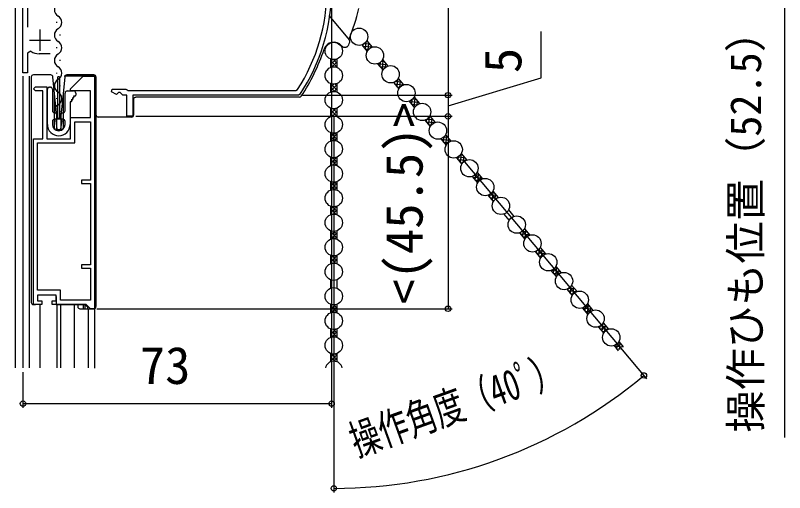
# Model space of a CAD drawing. Units: millimetres, scale not verified. Extents: x -525 to 525, y -783 to 778.
# Drawn here: x -78.4 to 103.6, y -73.2 to 39.6 of the extents above; entities that cross this region are included whole.
import ezdxf
from ezdxf.enums import TextEntityAlignment as Align

# ---------------------------------------------------------------- set-up
doc = ezdxf.new("R2010")
doc.units = ezdxf.units.MM
doc.header["$LTSCALE"] = 4
for name, color, linetype in [('0-3_YKK_11', 7, 'Continuous'), ('0-5_YKK_12', 2, 'Continuous'), ('0-6_YKK_13', 4, 'Continuous'), ('0-8_YKK_D', 6, 'Continuous')]:
    doc.layers.add(name, color=color, linetype=linetype)
doc.styles.add('ＭＳ ゴシック', font='')
doc.styles.get('ＭＳ ゴシック').set_extended_font_data('MS Gothic')

msp = doc.modelspace()

# ---------------------------------------------------------------- linework, layer by layer
at = {"layer": '0-3_YKK_11'}
for p, q in [((-72.575, 36.273), (-72.575, 31.273)), ((-75.075, 33.773), (-70.075, 33.773)), ((-70.175, 30.573), (-72.785, 30.573))]:
    msp.add_line(p, q, dxfattribs=at)
for points in [[(-74.701, 31.145), (-75.475, 30.726), (-75.475, 26.073), (-76.575, 26.073), (-76.575, 76.573), (-73.03, 76.573), (-71.875, 78.573), (-71.875, 89.973), (-73.994, 89.973), (-74.475, 84.473), (-75.275, 84.473), (-75.275, 90.873), (-59.575, 90.873), (-59.575, 92.773), (-10.742, 92.773)], [(-70.775, 83.975), (-70.775, 78.279), (-72.395, 75.473), (-75.475, 75.473), (-75.475, 36.821)], [(-11.009, 20.998), (-11.427, 20.773), (-50.575, 20.773), (-50.575, 15.773), (-51.975, 15.773), (-51.975, 20.773), (-52.975, 20.773), (-53.575, 21.373), (-53.975, 21.373), (-54.42, 20.928), (-55.628, 21.558), (-55.477, 22.173), (-52.225, 22.173), (-51.965, 22.023), (-51.705, 21.873), (-12.024, 21.873), (-11.603, 22.104)]]:
    msp.add_lwpolyline(points, dxfattribs=at)
for points in [[(-59.606, 25.273), (-59.606, -29.727), (-60.606, -29.727), (-61.606, -28.727), (-69.706, -28.727), (-69.706, -27.827), (-68.706, -27.827), (-68.706, -26.527), (-73.106, -26.527), (-73.106, -27.827), (-72.106, -27.827), (-72.106, -28.727), (-74.106, -28.727), (-74.106, 10.473), (-71.906, 10.473), (-71.906, 21.773), (-73.606, 21.773), (-74.106, 22.273), (-73.606, 22.773), (-70.906, 22.773), (-70.906, 10.473), (-65.306, 10.473), (-65.306, 15.473), (-60.606, 15.473), (-60.606, 21.773), (-65.306, 21.773), (-65.306, 22.273), (-62.306, 25.273)], [(-73.106, -25.327), (-73.106, 9.473), (-64.306, 9.473), (-64.306, 14.473), (-60.606, 14.473), (-60.606, 0.673), (-62.706, 0.673), (-62.706, -0.127), (-60.606, -0.127), (-60.606, -19.327), (-62.706, -19.327), (-62.706, -20.127), (-60.606, -20.127), (-60.606, -27.727), (-67.706, -27.727), (-67.706, -25.327)]]:
    msp.add_lwpolyline(points, close=True, dxfattribs=at)
for centre, radius, start, end in [((-48.575, 45.773), 43.9, 327.37281, 0), ((-48.575, 45.773), 45, 326.59444, 360), ((-72.785, 34.073), 3.5, 236.80433, 270.00001)]:
    msp.add_arc(centre, radius, start, end, dxfattribs=at)
at = {"layer": '0-5_YKK_12'}
for p, q in [((-78.375, -43.721), (-78.375, 73.273)), ((-68.653, 38.087), (-68.653, 37.887)), ((-67.893, 35.087), (-67.893, 34.887)), ((-68.653, 32.087), (-68.653, 31.887)), ((-67.893, 29.087), (-67.893, 28.887)), ((-68.653, 26.087), (-68.653, 25.887)), ((-76.575, 25.273), (-76.575, -43.721)), ((-75.075, -43.721), (-75.075, 25.273)), ((-59.579, -43.751), (-59.58, 25.234)), ((-67.893, 23.087), (-67.893, 22.887)), ((-68.653, 20.087), (-68.653, 19.887)), ((-67.893, 17.087), (-67.893, 16.887)), ((-72.475, -43.721), (-72.475, -28.727)), ((-68.525, -43.721), (-68.525, -28.727)), ((-67.625, -43.721), (-67.625, -28.727)), ((-64.375, -43.721), (-64.375, -28.727)), ((-61.075, -43.721), (-61.075, -29.727))]:
    msp.add_line(p, q, dxfattribs=at)
for centre, start, end in [((-67.435, 40.987), 119.20254, 240.79746), ((-69.111, 37.987), 299.20254, 60.79746), ((-67.435, 34.987), 119.20254, 240.79746), ((-69.111, 31.987), 299.20254, 60.79746), ((-67.435, 28.987), 119.20254, 240.79746), ((-69.111, 25.987), 299.20254, 60.79746), ((-67.435, 22.987), 119.20254, 240.79746), ((-69.111, 19.987), 299.20254, 60.79746), ((-67.435, 16.987), 119.20254, 193.92959)]:
    msp.add_arc(centre, 1.718, start, end, dxfattribs=at)
at = {"layer": '0-6_YKK_13'}
for p, q in [((-4.229, 39.589), (0.641, 33.785)), ((0.538, 33.908), (0.57, 33.993)), ((3.856, 32.329), (3.896, 32.787)), ((4.189, 32.977), (5.356, 32.875)), ((4.433, 31.641), (4.586, 33.385)), ((4.706, 33.569), (4.779, 33.563)), ((4.733, 33.617), (6.009, 32.097)), ((5.052, 31.424), (5.195, 33.066)), ((3.584, 32.653), (4.86, 31.133)), ((3.82, 32.372), (5.933, 32.187)), ((4.397, 31.684), (5.22, 31.612)), ((5.738, 31.984), (5.773, 32.379)), ((-3.801, 29.315), (-3.801, 27.331)), ((-3.801, 27.995), (-2.564, 29.232)), ((-3.801, 28.893), (-3.476, 29.218)), ((-3.13, 29.175), (-2.301, 28.347)), ((-2.353, 29.296), (-2.301, 29.245)), ((-2.301, 29.315), (-2.301, 27.331)), ((8.461, 29.174), (9.737, 27.654)), ((-3.801, 28.949), (-2.301, 27.449)), ((-3.801, 28.051), (-3.218, 27.467)), ((-3.467, 27.431), (-2.301, 28.597)), ((-2.581, 27.419), (-2.301, 27.699)), ((7.312, 28.21), (8.588, 26.69)), ((7.319, 28.201), (7.32, 28.213)), ((7.384, 28.235), (9.397, 28.059)), ((7.861, 27.556), (9.277, 27.432)), ((7.897, 27.514), (7.991, 28.594)), ((8.201, 28.801), (8.82, 28.747)), ((8.474, 26.826), (8.659, 28.939)), ((9.157, 27.349), (9.236, 28.251)), ((-74.006, 25.573), (-74.106, 25.573)), ((-71.406, 25.573), (-74.006, 25.573)), ((-70.479, 25.573), (-71.406, 25.573)), ((-69.992, 25.573), (-70.479, 25.573)), ((-65.795, 25.573), (-66.22, 25.573)), ((-62.073, 25.573), (-65.795, 25.573)), ((-62.006, 25.573), (-62.073, 25.573)), ((-62.073, 25.569), (-62.073, 25.573)), ((-59.807, 25.573), (-62.006, 25.573)), ((8.438, 26.868), (8.683, 26.847)), ((-74.606, 25.073), (-74.606, -28.227)), ((-69.106, 21.085), (-69.495, 25.121)), ((-68.306, 15.073), (-68.306, 25.073)), ((-67.906, 25.073), (-68.306, 25.073)), ((-67.906, 25.073), (-67.906, 15.073)), ((-66.717, 25.121), (-67.106, 21.085)), ((-60.575, 25.273), (-66.875, 25.273)), ((-59.775, 25.273), (-60.575, 25.273)), ((-59.306, 25.073), (-59.306, -29.227)), ((-59.275, 16.073), (-59.275, 24.773)), ((11.041, 23.767), (12.316, 22.247)), ((11.36, 23.386), (11.408, 23.932)), ((11.582, 24.044), (12.86, 23.932)), ((11.937, 22.698), (12.102, 24.585)), ((12.133, 24.633), (12.283, 24.62)), ((12.19, 24.731), (13.465, 23.211)), ((12.567, 22.609), (12.699, 24.123)), ((-70.806, 13.873), (-70.806, 22.173)), ((-70.306, 22.673), (-70.106, 22.673)), ((-69.606, 22.173), (-69.606, 17.073)), ((-3.801, 23.515), (-3.801, 21.531)), ((-3.801, 23.505), (-3.794, 23.512)), ((-3.801, 22.607), (-3.035, 23.373)), ((-3.801, 21.709), (-2.301, 23.209)), ((-3.801, 22.662), (-2.797, 21.657)), ((-3.73, 23.489), (-2.301, 22.06)), ((-2.942, 21.67), (-2.301, 22.311)), ((-2.74, 23.397), (-2.301, 22.958)), ((-2.301, 23.515), (-2.301, 21.531)), ((11.324, 23.429), (13.438, 23.244)), ((11.901, 22.741), (12.629, 22.677)), ((13.25, 23.125), (13.277, 23.435)), ((-69.106, 12.973), (-69.106, 21.085)), ((-67.106, 21.085), (-67.606, 15.893)), ((-67.106, 21.085), (-67.106, 12.973)), ((-66.606, 17.073), (-66.606, 21.273)), ((-66.106, 21.773), (-64.606, 21.773)), ((-64.886, 20.123), (-64.799, 19.973)), ((-64.712, 20.123), (-64.886, 20.123)), ((-64.626, 20.573), (-64.539, 20.423)), ((-64.306, 20.573), (-64.626, 20.573)), ((-64.106, 21.273), (-64.106, 20.773)), ((-11.173, 20.3), (-49.903, 20.3)), ((-3.801, 21.764), (-3.628, 21.591)), ((15.918, 20.288), (17.193, 18.768)), ((-65.406, 19.222), (-65.406, 13.873)), ((-65.232, 19.222), (-65.406, 19.222)), ((-65.146, 19.673), (-65.059, 19.522)), ((-64.972, 19.673), (-65.146, 19.673)), ((-50.402, 19.802), (-50.402, 16.073)), ((14.769, 19.324), (16.044, 17.804)), ((14.788, 19.301), (16.901, 19.116)), ((14.824, 19.258), (14.831, 19.346)), ((15.365, 18.613), (16.664, 18.5)), ((15.401, 18.57), (15.505, 19.759)), ((15.614, 19.866), (16.324, 19.804)), ((15.978, 17.883), (16.163, 19.996)), ((16.67, 18.504), (16.74, 19.308)), ((-69.106, 16.573), (-68.756, 16.573)), ((-67.456, 16.573), (-67.106, 16.573)), ((-3.801, 17.715), (-3.801, 15.731)), ((-3.801, 16.32), (-2.462, 17.66)), ((-3.801, 17.218), (-3.414, 17.606)), ((-3.801, 17.274), (-2.301, 15.774)), ((-3.376, 15.847), (-2.301, 16.922)), ((-3.209, 17.579), (-2.301, 16.672)), ((-2.408, 17.677), (-2.301, 17.57)), ((-2.301, 17.715), (-2.301, 15.731)), ((15.942, 17.925), (16.107, 17.911)), ((-69.606, 14.573), (-69.606, 13.873)), ((-68.756, 15.073), (-69.106, 15.073)), ((-68.808, 14.731), (-68.541, 12.831)), ((-68.606, 15.893), (-68.582, 15.645)), ((-68.556, 16.373), (-68.556, 15.273)), ((-67.701, 15.073), (-68.511, 15.073)), ((-68.284, 15.373), (-67.929, 15.373)), ((-67.404, 14.731), (-67.671, 12.831)), ((-67.656, 15.273), (-67.656, 16.373)), ((-67.63, 15.645), (-67.606, 15.893)), ((-67.606, 15.893), (-67.606, 12.473)), ((-67.106, 15.073), (-67.456, 15.073)), ((-66.606, 13.873), (-66.606, 14.573)), ((-52.754, 15.573), (-58.775, 15.573)), ((-52.671, 15.573), (-52.754, 15.573)), ((-50.902, 15.573), (-52.671, 15.573)), ((-3.801, 16.376), (-3.285, 15.86)), ((-2.522, 15.804), (-2.301, 16.024)), ((18.497, 14.881), (19.772, 13.361)), ((18.864, 14.443), (18.92, 15.079)), ((18.97, 15.111), (20.364, 14.989)), ((19.441, 13.755), (19.62, 15.799)), ((19.557, 15.697), (19.787, 15.677)), ((19.646, 15.845), (20.921, 14.325)), ((20.082, 13.788), (20.204, 15.18)), ((18.828, 14.486), (20.871, 14.307)), ((19.406, 13.798), (20.04, 13.742)), ((20.761, 14.263), (20.781, 14.492)), ((-67.606, 12.473), (-68.606, 12.473)), ((-67.968, 12.573), (-68.244, 12.573)), ((-3.801, 11.915), (-3.801, 9.931)), ((-3.801, 11.83), (-3.739, 11.892)), ((-3.801, 11.886), (-2.301, 10.386)), ((-3.801, 10.932), (-2.958, 11.775)), ((-3.801, 10.034), (-2.301, 11.534)), ((-3.801, 10.988), (-2.88, 10.066)), ((-2.806, 11.788), (-2.301, 11.284)), ((-2.301, 11.915), (-2.301, 9.931)), ((22.905, 9.627), (23.019, 10.927)), ((23.023, 10.932), (23.828, 10.861)), ((23.374, 11.402), (24.65, 9.882)), ((23.482, 8.94), (23.667, 11.053)), ((-3.801, 10.09), (-3.685, 9.973)), ((-2.872, 10.066), (-2.301, 10.636)), ((22.225, 10.438), (23.501, 8.918)), ((22.292, 10.358), (24.405, 10.173)), ((22.328, 10.315), (22.342, 10.481)), ((22.869, 9.67), (24.056, 9.566)), ((24.182, 9.656), (24.244, 10.365)), ((23.446, 8.982), (23.533, 8.975)), ((-3.801, 6.115), (-3.801, 4.131)), ((-3.801, 4.646), (-2.351, 6.097)), ((-3.801, 5.544), (-3.35, 5.995)), ((-3.801, 5.6), (-2.352, 4.15)), ((-3.291, 5.987), (-2.301, 4.998)), ((-2.465, 6.059), (-2.301, 5.896)), ((-2.301, 6.115), (-2.301, 4.131)), ((25.953, 5.995), (27.229, 4.475)), ((26.332, 5.543), (28.218, 5.378)), ((26.353, 6.178), (27.868, 6.046)), ((26.368, 5.5), (26.432, 6.228)), ((26.946, 4.812), (27.13, 6.925)), ((26.98, 6.761), (27.291, 6.734)), ((27.102, 6.959), (28.378, 5.439)), ((27.596, 4.96), (27.708, 6.237)), ((28.272, 5.4), (28.285, 5.549)), ((-3.801, 4.702), (-3.351, 4.251)), ((-3.29, 4.259), (-2.301, 5.248)), ((-2.464, 4.187), (-2.301, 4.35)), ((26.91, 4.855), (27.454, 4.807)), ((30.409, 0.684), (30.533, 2.101)), ((30.429, 1.997), (31.332, 1.918)), ((30.831, 2.516), (32.106, 0.996)), ((30.995, 0.099), (31.171, 2.11)), ((-3.801, 0.315), (-3.801, -1.669)), ((-3.801, 0.156), (-3.684, 0.273)), ((-3.801, 0.212), (-2.301, -1.288)), ((-3.801, -0.742), (-2.879, 0.181)), ((-2.873, 0.181), (-2.301, -0.39)), ((-2.301, 0.315), (-2.301, -1.669)), ((29.681, 1.551), (30.957, 0.031)), ((29.796, 1.415), (31.909, 1.23)), ((29.832, 1.372), (29.853, 1.618)), ((30.373, 0.727), (31.452, 0.633)), ((30.95, 0.039), (30.961, 0.038)), ((31.694, 0.805), (31.748, 1.422)), ((-3.801, -1.64), (-2.301, -0.14)), ((-3.801, -0.686), (-2.959, -1.529)), ((-3.801, -1.584), (-3.74, -1.646)), ((-2.805, -1.542), (-2.301, -1.038)), ((33.41, -2.892), (34.685, -4.412)), ((33.728, -2.754), (35.373, -2.897)), ((33.837, -3.4), (35.578, -3.553)), ((33.872, -3.443), (33.945, -2.62)), ((34.4, -2.175), (34.795, -2.209)), ((34.45, -4.131), (34.635, -2.018)), ((34.559, -1.927), (35.834, -3.447)), ((35.11, -3.872), (35.212, -2.706)), ((35.783, -3.465), (35.789, -3.394)), ((34.414, -4.088), (34.871, -4.128)), ((-3.801, -5.485), (-3.801, -7.469)), ((-3.801, -7.028), (-2.301, -5.528)), ((-3.801, -6.13), (-3.284, -5.613)), ((-3.801, -6.074), (-2.463, -7.413)), ((-3.801, -6.972), (-3.415, -7.359)), ((-3.377, -5.601), (-2.301, -6.676)), ((-3.208, -7.333), (-2.301, -6.426)), ((-2.523, -5.557), (-2.301, -5.778)), ((-2.301, -5.485), (-2.301, -7.469)), ((38.287, -6.37), (39.562, -7.89)), ((-2.407, -7.43), (-2.301, -7.324)), ((37.138, -7.335), (38.413, -8.855)), ((42.015, -10.813), (43.29, -12.334)), ((-3.801, -11.285), (-3.801, -13.269)), ((-3.801, -11.518), (-3.627, -11.344)), ((-3.801, -12.416), (-2.796, -11.411)), ((-3.801, -11.463), (-2.301, -12.963)), ((-3.801, -12.361), (-3.035, -13.127)), ((-3.729, -13.242), (-2.301, -11.814)), ((-2.942, -11.424), (-2.301, -12.065)), ((-2.739, -13.151), (-2.301, -12.712)), ((-2.301, -11.285), (-2.301, -13.269)), ((40.866, -11.778), (42.141, -13.298)), ((41.028, -11.971), (43.141, -12.156)), ((41.064, -12.014), (41.093, -11.686)), ((41.56, -11.38), (42.564, -11.468)), ((41.605, -12.659), (42.581, -12.744)), ((41.641, -12.702), (41.776, -11.162)), ((42.241, -13.133), (42.403, -11.276)), ((42.935, -12.492), (42.981, -11.964)), ((-3.801, -13.259), (-3.794, -13.266)), ((44.594, -16.221), (45.87, -17.741)), ((44.866, -16.545), (44.906, -16.087)), ((45.199, -15.897), (46.366, -15.999)), ((45.443, -17.233), (45.596, -15.489)), ((45.716, -15.305), (45.789, -15.311)), ((45.743, -15.257), (47.019, -16.777)), ((46.062, -17.45), (46.205, -15.807)), ((-3.801, -17.085), (-3.801, -19.069)), ((-3.801, -18.703), (-2.301, -17.203)), ((-3.801, -17.805), (-3.217, -17.22)), ((-3.801, -17.749), (-2.565, -18.985)), ((-3.468, -17.184), (-2.301, -18.351)), ((-3.129, -18.928), (-2.301, -18.101)), ((-2.582, -17.172), (-2.301, -17.453)), ((-2.301, -17.085), (-2.301, -19.069)), ((44.83, -16.502), (46.943, -16.687)), ((45.407, -17.19), (46.23, -17.262)), ((46.748, -16.889), (46.782, -16.495)), ((-3.801, -18.647), (-3.477, -18.971)), ((-2.352, -19.05), (-2.301, -18.999)), ((49.471, -19.7), (50.747, -21.22)), ((49.484, -22.048), (49.669, -19.935)), ((48.322, -20.664), (49.598, -22.184)), ((48.329, -20.672), (48.33, -20.661)), ((48.394, -20.638), (50.407, -20.814)), ((48.871, -21.317), (50.286, -21.441)), ((48.907, -21.36), (49.001, -20.28)), ((49.211, -20.072), (49.829, -20.126)), ((50.167, -21.524), (50.246, -20.623)), ((-3.801, -22.885), (-3.801, -24.869)), ((-2.301, -22.885), (-2.301, -24.869)), ((49.448, -22.005), (49.693, -22.027)), ((52.05, -25.107), (53.326, -26.627)), ((52.334, -25.445), (54.447, -25.63)), ((52.37, -25.488), (52.418, -24.942)), ((52.592, -24.83), (53.87, -24.942)), ((52.947, -26.176), (53.112, -24.288)), ((53.143, -24.241), (53.293, -24.254)), ((53.2, -24.143), (54.475, -25.663)), ((53.577, -26.265), (53.709, -24.75)), ((54.259, -25.749), (54.287, -25.438)), ((-73.008, -26.517), (-73.006, -26.527)), ((52.911, -26.133), (53.639, -26.196)), ((-74.106, -28.727), (-74.001, -28.727)), ((-74.001, -28.727), (-73.743, -28.727)), ((-73.743, -28.727), (-73.606, -28.727)), ((-68.206, -28.727), (-61.807, -28.727)), ((-63.606, -28.727), (-63.606, -29.227)), ((-62.331, -28.727), (-62.331, -29.727)), ((-61.912, -28.727), (-61.727, -28.911)), ((-61.832, -29.727), (-61.832, -28.807)), ((-61.306, -29.227), (-61.807, -28.727)), ((-3.801, -28.685), (-3.801, -30.669)), ((-3.801, -28.993), (-3.569, -28.76)), ((-3.801, -29.891), (-2.708, -28.798)), ((-3.801, -28.937), (-2.301, -30.437)), ((-3.014, -28.826), (-2.301, -29.539)), ((-2.301, -28.685), (-2.301, -30.669)), ((56.623, -29.007), (57.334, -29.069)), ((56.928, -28.586), (58.203, -30.106)), ((56.988, -30.991), (57.173, -28.878)), ((-63.106, -29.727), (-62.331, -29.727)), ((-62.331, -29.727), (-61.832, -29.727)), ((-61.832, -29.727), (-61.306, -29.727)), ((-61.427, -29.225), (-61.427, -29.227)), ((-61.427, -29.227), (-61.306, -29.227)), ((-3.801, -29.835), (-3.109, -30.527)), ((-3.62, -30.607), (-2.301, -29.289)), ((-2.676, -30.561), (-2.301, -30.187)), ((55.779, -29.55), (57.054, -31.07)), ((55.798, -29.572), (57.911, -29.757)), ((55.833, -29.615), (55.841, -29.528)), ((56.375, -30.26), (57.674, -30.374)), ((56.411, -30.303), (56.515, -29.115)), ((57.68, -30.37), (57.75, -29.566)), ((56.952, -30.948), (57.117, -30.963)), ((-3.801, -34.485), (-3.801, -36.469)), ((-3.801, -35.805), (-2.564, -34.568)), ((-2.353, -34.504), (-2.301, -34.555)), ((-2.301, -34.485), (-2.301, -36.469)), ((59.507, -33.993), (60.782, -35.513)), ((59.838, -34.388), (61.88, -34.567)), ((59.874, -34.431), (59.93, -33.795)), ((59.98, -33.763), (61.374, -33.885)), ((60.451, -35.119), (60.63, -33.075)), ((60.567, -33.177), (60.797, -33.197)), ((60.656, -33.029), (61.931, -34.549)), ((61.092, -35.086), (61.213, -33.693)), ((61.771, -34.61), (61.791, -34.381)), ((-3.801, -34.907), (-3.476, -34.582)), ((-3.801, -34.851), (-2.301, -36.351)), ((-3.801, -35.749), (-3.218, -36.333)), ((-3.467, -36.369), (-2.301, -35.203)), ((-3.13, -34.625), (-2.301, -35.453)), ((-2.581, -36.381), (-2.301, -36.101)), ((60.415, -35.076), (61.05, -35.131)), ((63.915, -39.246), (64.029, -37.946)), ((64.033, -37.942), (64.838, -38.012)), ((64.384, -37.472), (65.415, -38.7)), ((64.54, -39.386), (64.677, -37.821)), ((63.235, -38.436), (64.242, -39.636)), ((63.302, -38.516), (65.362, -38.696)), ((63.338, -38.558), (63.352, -38.393)), ((63.879, -39.203), (64.674, -39.273)), ((65.228, -38.808), (65.254, -38.509)), ((-3.801, -40.285), (-3.801, -42.269)), ((-3.801, -40.295), (-3.794, -40.288)), ((-3.801, -41.193), (-3.035, -40.427)), ((-3.801, -42.091), (-2.301, -40.591)), ((-3.801, -41.138), (-2.797, -42.143)), ((-3.73, -40.311), (-2.301, -41.74)), ((-2.942, -42.13), (-2.301, -41.489)), ((-2.74, -40.403), (-2.301, -40.842)), ((-2.301, -40.285), (-2.301, -42.269)), ((-3.801, -42.036), (-3.628, -42.209))]:
    msp.add_line(p, q, dxfattribs=at)
for points in [[(-1.201, 32.444), (-1.113, 32.352), (-1.014, 32.273), (-0.906, 32.206), (-0.79, 32.154), (-0.668, 32.117), (-0.542, 32.096), (-0.415, 32.091), (-0.288, 32.102), (-0.164, 32.129), (-0.044, 32.172), (0.07, 32.23), (0.175, 32.301), (0.27, 32.386), (0.354, 32.482), (0.424, 32.587), (0.481, 32.701)], [(-68.606, 12.473), (-68.606, 15.893), (-69.106, 21.085)], [(-50.402, 19.802), (-50.394, 19.888), (-50.372, 19.973), (-50.335, 20.051), (-50.285, 20.122), (-50.224, 20.184), (-50.153, 20.233), (-50.074, 20.27), (-49.99, 20.293), (-49.903, 20.3)], [(-68.706, -26.827), (-68.706, -28.727), (-68.206, -28.727)], [(-61.306, -29.227), (-61.306, -29.727), (-59.806, -29.727)]]:
    msp.add_lwpolyline(points, dxfattribs=at)
for centre in [(2.932, 34.597), (-3.051, 31.223), (6.661, 30.153), (-3.051, 25.423), (10.389, 25.71), (14.117, 21.267), (-3.051, 19.623), (17.845, 16.824), (-3.051, 13.823), (21.573, 12.381), (-3.051, 8.023), (25.301, 7.938), (29.03, 3.495), (-3.051, 2.223), (32.758, -0.948), (-3.051, -3.577), (36.486, -5.391), (-3.051, -9.377), (40.214, -9.834), (43.942, -14.277), (-3.051, -15.177), (47.67, -18.72), (-3.051, -20.977), (51.399, -23.163), (-3.051, -26.777), (55.127, -27.606), (-3.051, -32.577), (58.855, -32.049), (62.583, -36.492), (-3.051, -38.377)]:
    msp.add_circle(centre, 2.05, dxfattribs=at)
for centre, radius, start, end in [((-48.575, 53.473), 52.865, 338.37758, 346.61931), ((-3.051, 30.873), 2.427, 40.31723, 161.87659), ((-48.575, 53.473), 53.273, 337.04979, 337.71834), ((0.258, 33.464), 0.5, 337.71834, 40), ((-48.575, 45.773), 45.473, 326.26932, 341.87659), ((-69.992, 25.073), 0.5, 5.5, 90), ((-66.22, 25.073), 0.5, 90, 174.5), ((-59.806, 25.073), 0.5, 0.03924, 89.96081), ((-59.775, 24.773), 0.5, 0, 90), ((-70.306, 22.173), 0.5, 90, 180), ((-70.106, 22.173), 0.5, 0, 90), ((-66.106, 21.273), 0.5, 90, 180), ((-64.712, 20.323), 0.2, 270, 30), ((-64.606, 21.273), 0.5, 0, 90), ((-64.306, 20.773), 0.2, 270, 0), ((-11.173, 20.8), 0.5, 270, 326.26932), ((-65.232, 19.422), 0.2, 270, 30), ((-64.972, 19.873), 0.2, 270, 30), ((-69.106, 17.073), 0.5, 180, 270), ((-68.756, 16.373), 0.2, 0, 90), ((-67.456, 16.373), 0.2, 90, 180), ((-67.106, 17.073), 0.5, 270, 0), ((-69.106, 14.573), 0.5, 90, 180), ((-68.511, 14.773), 0.3, 90, 188), ((-68.756, 15.273), 0.2, 270, 0), ((-68.284, 15.673), 0.3, 185.5, 270), ((-67.929, 15.673), 0.3, 270, 354.5), ((-67.701, 14.773), 0.3, 352, 90), ((-67.456, 15.273), 0.2, 180, 270), ((-67.106, 14.573), 0.5, 0, 90), ((-58.775, 16.073), 0.5, 180, 270), ((-50.902, 16.073), 0.5, 270, 0), ((-68.106, 13.873), 2.7, 180, 0), ((-68.106, 13.873), 1.5, 180, 0), ((-68.606, 12.973), 0.5, 180, 270), ((-68.244, 12.873), 0.3, 188, 270), ((-67.968, 12.873), 0.3, 270, 352), ((-67.606, 12.973), 0.5, 270, 0), ((-63.106, -29.227), 0.5, 180, 270), ((-59.806, -29.227), 0.5, 270, 0), ((-3.051, -44.177), 2.05, 12.85528, 167.14472)]:
    msp.add_arc(centre, radius, start, end, dxfattribs=at)
for centre, major_axis, ratio, start_param, end_param in [((-74.106, 25.073), (0.5, 0), 0.999962, 1.5707963, 3.1415927), ((-59.807, 25.073), (-0.527, 0), 0.948965, 4.7110867, 4.712389), ((-74.106, -28.227), (-0.5, 0), 0.999962, 6.2831853, 7.8539816), ((-74.001, -28.227), (-0.5, 0), 0.999962, 1.5620697, 1.5707963), ((-61.727, -28.927), (-0.3, 0.3), 0.026186, 3.1154127, 4.7385689)]:
    msp.add_ellipse(centre, major_axis=major_axis, ratio=ratio, start_param=start_param, end_param=end_param, dxfattribs=at)
at = {"layer": '0-8_YKK_D'}
for p, q in [((23.965, 92.773), (23.965, 20.773)), ((-3.575, 44.773), (-3.575, -53.142)), ((-10.427, 20.773), (24.965, 20.773)), ((-10.427, 20.773), (24.965, 20.773)), ((23.965, 20.773), (23.965, 15.773)), ((-49.875, 15.773), (24.965, 15.773)), ((-49.875, 15.773), (24.965, 15.773)), ((-3.051, 15.635), (-3.051, -73.185)), ((23.965, 15.773), (23.965, -29.727)), ((27.886, 5.049), (70.936, -46.256)), ((-59.106, -29.727), (24.965, -29.727)), ((-76.575, -44.721), (-76.575, -53.142)), ((-76.575, -52.142), (-3.575, -52.142))]:
    msp.add_line(p, q, dxfattribs=at)
for points in [[(84.425, 72.525), (103.583, 63.472), (103.583, -60.187)], [(23.965, 18.273), (45.965, 24.873), (45.965, 35.828)]]:
    msp.add_lwpolyline(points, dxfattribs=at)
for centre in [(23.965, 20.773), (23.965, 20.773), (23.965, 15.773), (23.965, 15.773), (23.965, -29.727), (70.293, -45.49), (-76.575, -52.142), (-3.575, -52.142), (-3.051, -72.185)]:
    msp.add_circle(centre, 0.637, dxfattribs=at)
msp.add_arc((-3.051, 41.919), 114.104, 270, 310, dxfattribs=at)

# ---------------------------------------------------------------- texts
at = {"layer": '0-8_YKK_D', "style": 'ＭＳ ゴシック'}
for s, height, p in [('操作ひも位置（52.5）', 7.331, (100.219, -59.039)), ('5', 8.798, (43.965, 25.987)), ('<(45.5)>', 8.798, (20.601, -28.761))]:
    msp.add_text(s, height=height, rotation=90, dxfattribs=at).set_placement(p, align=Align.BOTTOM_LEFT)
msp.add_text('73', height=8.798, dxfattribs=at).set_placement((-48.939, -50.142), align=Align.BOTTOM_LEFT)
at = {"layer": '0-8_YKK_D', "style": 'ＭＳ ゴシック', "width": 0.7}
msp.add_text('操作角度（40ﾟ）', height=7.331, rotation=19.812, dxfattribs=at).set_placement((3.093, -66.842), align=Align.BOTTOM_LEFT)

doc.saveas('drawing.dxf')
